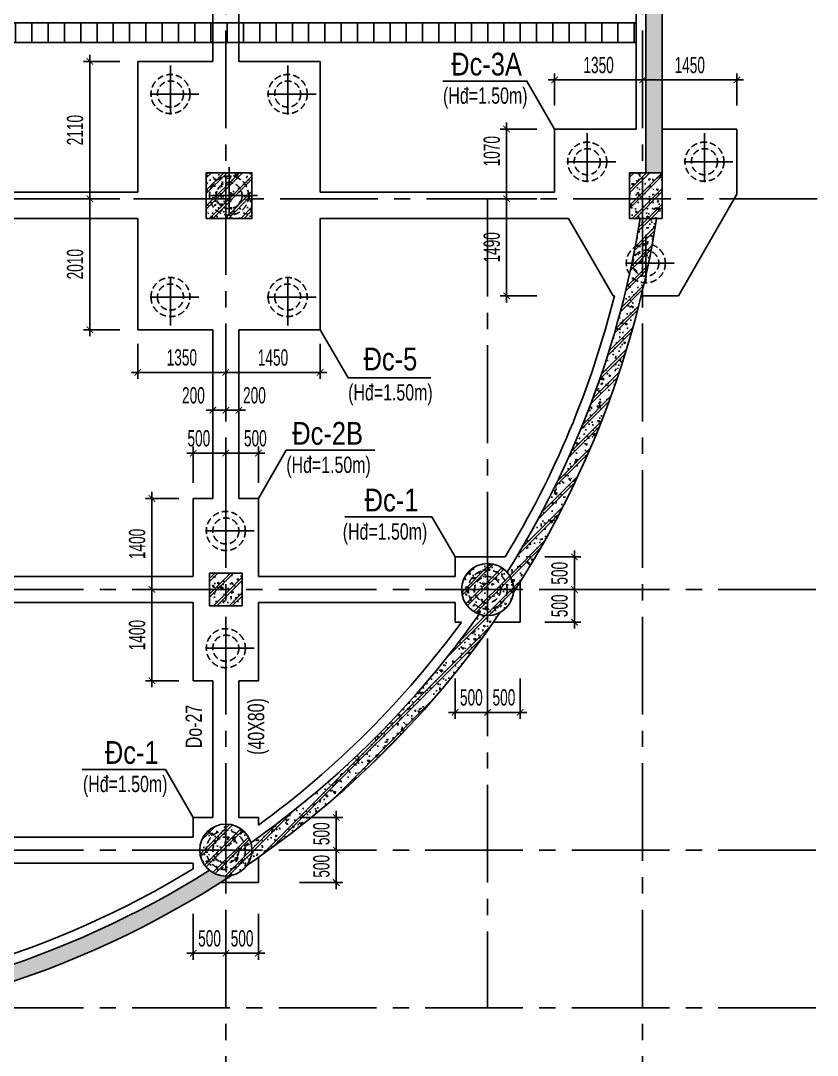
# Model space of a CAD drawing. Header units: millimetres. Extents: x 71 to 1853844, y -54216 to 5184.
# Drawn here: x 1822924 to 1835158, y -34313 to -18427 of the extents above; entities that cross this region are included whole.
import ezdxf
from ezdxf.enums import TextEntityAlignment as Align

# ---------------------------------------------------------------- set-up
doc = ezdxf.new("R2010")
doc.units = ezdxf.units.MM
doc.header["$LTSCALE"] = 1000
doc.header["$MEASUREMENT"] = 0
doc.header["$PDMODE"] = 3
doc.linetypes.add('CENTER2', pattern=[1.125, 0.75, -0.125, 0.125, -0.125])
doc.linetypes.add('HIDDEN', pattern=[0.375, 0.25, -0.125])
doc.layers.get('0').update_dxf_attribs({"linetype": 'CONTINUOUS'})
doc.layers.get('Defpoints').update_dxf_attribs({"linetype": 'CONTINUOUS'})
for name, color, linetype in [('CDC.01.AXIS', 160, 'CENTER2'), ('CDC.02.DIM', 1, 'CONTINUOUS'), ('CDC.03.BORDER', 3, 'CONTINUOUS'), ('CDC.04.HIDDEN', 8, 'HIDDEN'), ('CDC.06.TEXT', 2, 'CONTINUOUS'), ('CDC.09.COLUMN', 4, 'CONTINUOUS'), ('CDC.10.HATCH', 9, 'CONTINUOUS'), ('CDC.11.NOTE', 8, 'CONTINUOUS')]:
    doc.layers.add(name, color=color, linetype=linetype)
doc.layers.add('KCS_CHI', color=1, linetype='CONTINUOUS', lineweight=15)
doc.styles.add('ARIAL', font='arial.ttf', dxfattribs={"width": 0.6})
doc.dimstyles.new('100', dxfattribs={"dimscale": 100, "dimtxt": 2.5, "dimasz": 1, "dimexe": 1, "dimexo": 0, "dimgap": 1, "dimtad": 1, "dimdec": 0, "dimdsep": 46, "dimtxsty": 'ARIAL', "dimblk": 'ARCHTICK', "dimcen": 1, "dimdle": 1, "dimclrd": 1, "dimclre": 1, "dimclrt": 2, "dimadec": 0, "dimazin": 0, "dimtfac": 0.00072, "dimtdec": 0, "dimtix": 1, "dimtmove": 2, "dimatfit": 3, "dimldrblk": 'ARCHTICK', "dimfxl": 1, "dimtolj": 1, "dimarcsym": 0})
pattern_1 = [(140, (1206.07, 2432.2), (25.100854, 286.904073), [30, -330]), (85, (1206.07, 2432.2), (-300.876853, -55.500533), [24, -264]), (190.4514, (1208.16, 2456.1), (-275.775817, 231.403753), [25.496076, -280.456845]), (136.1842, (1126.07, 2432.2), (66.207606, 426.89642), [45, -495]), (186.6356, (1131.6, 2467.78), (-389.64715, 373.86508), [38.24412, -420.6852]), (81.1842, (1126.07, 2432.2), (-389.64744, 373.86478), [36, -396]), (111, (1146.07, 2472.2), (161.047556, 238.76282), [30, -330]), (316, (1146.07, 2472.2), (146.215924, 268.75285), [24, -264]), (161.4514, (1159.5, 2492.1), (-129.0122, 336.08905), [25.496076, -280.456845]), (157.5, (1206.07, 2432.2), (-117.749785, -62.3664733), [0, -260.8, 0, -268, 0, -265]), (94.5, (1206.07, 2432.2), (-152.041275, 113.34037), [0, -152.8, 0, -254.8, 0, -101]), (57.5, (1206.07, 2343), (9.021949, 213.5289745), [0, -100, 0, -312, 0, -414]), (47.5, (1206.07, 2303), (-40.041993, 233.274468), [0, -130, 0, -207.2, 0, -294]), (45, (1206.07, 2432.2), (-120.208153, 120.208153), []), (45, (1157.07, 2432.2), (-120.208153, 120.208153), [])]

# ---------------------------------------------------------------- blocks, each defined once
blk = doc.blocks.new('D600')
at = {"layer": 'CDC.01.AXIS'}
for p, q in [((2659919, 63050), (2659919, 62175)), ((2660356, 62612), (2659482, 62612))]:
    blk.add_line(p, q, dxfattribs=at)
at = {"layer": 'CDC.04.HIDDEN', "ltscale": 0.4}
for radius in [300, 200]:
    blk.add_circle((2659919, 62612), radius, dxfattribs=at)
blk = doc.blocks.new('_ARCHTICK')
at = {"color": 0, "linetype": 'ByBlock', "const_width": 0.15}
blk.add_lwpolyline([(-0.5, -0.5), (0.5, 0.5)], dxfattribs=at)
blk = doc.blocks.new('*D127')
at = {"layer": 'CDC.02.DIM', "color": 1, "lineweight": -2, "transparency": 16777216}
for p, q in [((1824724, -23389), (1824724, -23927)), ((1826074, -23389), (1826074, -23927)), ((1824624, -23827), (1826174, -23827))]:
    blk.add_line(p, q, dxfattribs=at)
at = {"layer": 'Defpoints', "color": 0, "transparency": 16777216}
for p in [(1824724, -23389), (1826074, -23389), (1826074, -23827)]:
    blk.add_point(p, dxfattribs=at)
at = {"layer": 'CDC.02.DIM', "color": 1, "lineweight": -2, "transparency": 16777216, "xscale": 100, "yscale": 100, "zscale": 100, "rotation": 180}
blk.add_blockref('_ARCHTICK', (1824724, -23827), dxfattribs=at)
at = {"layer": 'CDC.02.DIM', "color": 1, "lineweight": -2, "transparency": 16777216, "xscale": 100, "yscale": 100, "zscale": 100}
blk.add_blockref('_ARCHTICK', (1826074, -23827), dxfattribs=at)
at = {"layer": 'CDC.02.DIM', "color": 2, "transparency": 16777216, "insert": (1825399, -23599), "char_height": 250, "attachment_point": 5, "style": 'ARIAL'}
blk.add_mtext('\\A1;1350', dxfattribs=at)
blk = doc.blocks.new('*D128')
at = {"layer": 'CDC.02.DIM', "color": 1, "lineweight": -2, "transparency": 16777216}
for p, q in [((1826074, -23389), (1826074, -23927)), ((1827524, -23389), (1827524, -23927)), ((1825974, -23827), (1827624, -23827))]:
    blk.add_line(p, q, dxfattribs=at)
at = {"layer": 'Defpoints', "color": 0, "transparency": 16777216}
for p in [(1826074, -23389), (1827524, -23389), (1827524, -23827)]:
    blk.add_point(p, dxfattribs=at)
at = {"layer": 'CDC.02.DIM', "color": 1, "lineweight": -2, "transparency": 16777216, "xscale": 100, "yscale": 100, "zscale": 100, "rotation": 180}
blk.add_blockref('_ARCHTICK', (1826074, -23827), dxfattribs=at)
at = {"layer": 'CDC.02.DIM', "color": 1, "lineweight": -2, "transparency": 16777216, "xscale": 100, "yscale": 100, "zscale": 100}
blk.add_blockref('_ARCHTICK', (1827524, -23827), dxfattribs=at)
at = {"layer": 'CDC.02.DIM', "color": 2, "transparency": 16777216, "insert": (1826799, -23600), "char_height": 250, "attachment_point": 5, "style": 'ARIAL'}
blk.add_mtext('\\A1;1450', dxfattribs=at)
blk = doc.blocks.new('*D129')
at = {"layer": 'CDC.02.DIM', "color": 1, "lineweight": -2, "transparency": 16777216}
for p, q in [((1824448, -19052), (1823887, -19052)), ((1823987, -18952), (1823987, -21261)), ((1824448, -21161), (1823887, -21161))]:
    blk.add_line(p, q, dxfattribs=at)
at = {"layer": 'Defpoints', "color": 0, "transparency": 16777216}
for p in [(1824448, -19052), (1823987, -21161), (1824448, -21161)]:
    blk.add_point(p, dxfattribs=at)
at = {"layer": 'CDC.02.DIM', "color": 1, "lineweight": -2, "transparency": 16777216, "xscale": 100, "yscale": 100, "zscale": 100}
for p, rotation in [((1823987, -19052), 90), ((1823987, -21161), 270)]:
    blk.add_blockref('_ARCHTICK', p, dxfattribs=dict(at, rotation=rotation))
at = {"layer": 'CDC.02.DIM', "color": 2, "transparency": 16777216, "insert": (1823760, -20107), "char_height": 250, "attachment_point": 5, "rotation": 90, "style": 'ARIAL'}
blk.add_mtext('\\A1;2110', dxfattribs=at)
blk = doc.blocks.new('*D130')
at = {"layer": 'CDC.02.DIM', "color": 1, "lineweight": -2, "transparency": 16777216}
for p, q in [((1823987, -21061), (1823987, -23271)), ((1824448, -21161), (1823887, -21161)), ((1824448, -23171), (1823887, -23171))]:
    blk.add_line(p, q, dxfattribs=at)
at = {"layer": 'Defpoints', "color": 0, "transparency": 16777216}
for p in [(1824448, -21161), (1823987, -23171), (1824448, -23171)]:
    blk.add_point(p, dxfattribs=at)
at = {"layer": 'CDC.02.DIM', "color": 1, "lineweight": -2, "transparency": 16777216, "xscale": 100, "yscale": 100, "zscale": 100}
for p, rotation in [((1823987, -21161), 90), ((1823987, -23171), 270)]:
    blk.add_blockref('_ARCHTICK', p, dxfattribs=dict(at, rotation=rotation))
at = {"layer": 'CDC.02.DIM', "color": 2, "transparency": 16777216, "insert": (1823760, -22166), "char_height": 250, "attachment_point": 5, "rotation": 90, "style": 'ARIAL'}
blk.add_mtext('\\A1;2010', dxfattribs=at)
blk = doc.blocks.new('*D143')
at = {"layer": 'CDC.02.DIM', "color": 1, "lineweight": -2, "transparency": 16777216}
for p, q in [((1831024, -19336), (1832574, -19336)), ((1831124, -19729), (1831124, -19236)), ((1832474, -19729), (1832474, -19236))]:
    blk.add_line(p, q, dxfattribs=at)
at = {"layer": 'Defpoints', "color": 0, "transparency": 16777216}
for p in [(1832474, -19336), (1831124, -19729), (1832474, -19729)]:
    blk.add_point(p, dxfattribs=at)
at = {"layer": 'CDC.02.DIM', "color": 1, "lineweight": -2, "transparency": 16777216, "xscale": 100, "yscale": 100, "zscale": 100, "rotation": 180}
blk.add_blockref('_ARCHTICK', (1831124, -19336), dxfattribs=at)
at = {"layer": 'CDC.02.DIM', "color": 1, "lineweight": -2, "transparency": 16777216, "xscale": 100, "yscale": 100, "zscale": 100}
blk.add_blockref('_ARCHTICK', (1832474, -19336), dxfattribs=at)
at = {"layer": 'CDC.02.DIM', "color": 2, "transparency": 16777216, "insert": (1831799, -19109), "char_height": 250, "attachment_point": 5, "style": 'ARIAL'}
blk.add_mtext('\\A1;1350', dxfattribs=at)
blk = doc.blocks.new('*D144')
at = {"layer": 'CDC.02.DIM', "color": 1, "lineweight": -2, "transparency": 16777216}
for p, q in [((1832374, -19336), (1834024, -19336)), ((1832474, -19729), (1832474, -19236)), ((1833924, -19729), (1833924, -19236))]:
    blk.add_line(p, q, dxfattribs=at)
at = {"layer": 'Defpoints', "color": 0, "transparency": 16777216}
for p in [(1833924, -19336), (1832474, -19729), (1833924, -19729)]:
    blk.add_point(p, dxfattribs=at)
at = {"layer": 'CDC.02.DIM', "color": 1, "lineweight": -2, "transparency": 16777216, "xscale": 100, "yscale": 100, "zscale": 100, "rotation": 180}
blk.add_blockref('_ARCHTICK', (1832474, -19336), dxfattribs=at)
at = {"layer": 'CDC.02.DIM', "color": 1, "lineweight": -2, "transparency": 16777216, "xscale": 100, "yscale": 100, "zscale": 100}
blk.add_blockref('_ARCHTICK', (1833924, -19336), dxfattribs=at)
at = {"layer": 'CDC.02.DIM', "color": 2, "transparency": 16777216, "insert": (1833199, -19109), "char_height": 250, "attachment_point": 5, "style": 'ARIAL'}
blk.add_mtext('\\A1;1450', dxfattribs=at)
blk = doc.blocks.new('*D145')
at = {"layer": 'CDC.02.DIM', "color": 1, "lineweight": -2, "transparency": 16777216}
for p, q in [((1830387, -19991), (1830387, -21261)), ((1830848, -20091), (1830287, -20091)), ((1830848, -21161), (1830287, -21161))]:
    blk.add_line(p, q, dxfattribs=at)
at = {"layer": 'Defpoints', "color": 0, "transparency": 16777216}
for p in [(1830848, -20091), (1830387, -21161), (1830848, -21161)]:
    blk.add_point(p, dxfattribs=at)
at = {"layer": 'CDC.02.DIM', "color": 1, "lineweight": -2, "transparency": 16777216, "xscale": 100, "yscale": 100, "zscale": 100}
for p, rotation in [((1830387, -20091), 90), ((1830387, -21161), 270)]:
    blk.add_blockref('_ARCHTICK', p, dxfattribs=dict(at, rotation=rotation))
at = {"layer": 'CDC.02.DIM', "color": 2, "transparency": 16777216, "insert": (1830160, -20431), "char_height": 250, "attachment_point": 5, "rotation": 90, "style": 'ARIAL'}
blk.add_mtext('\\A1;1070', dxfattribs=at)
blk = doc.blocks.new('*D146')
at = {"layer": 'CDC.02.DIM', "color": 1, "lineweight": -2, "transparency": 16777216}
for p, q in [((1830387, -21061), (1830387, -22752)), ((1830848, -21161), (1830287, -21161)), ((1830848, -22652), (1830287, -22652))]:
    blk.add_line(p, q, dxfattribs=at)
at = {"layer": 'Defpoints', "color": 0, "transparency": 16777216}
for p in [(1830848, -21161), (1830387, -22652), (1830848, -22652)]:
    blk.add_point(p, dxfattribs=at)
at = {"layer": 'CDC.02.DIM', "color": 1, "lineweight": -2, "transparency": 16777216, "xscale": 100, "yscale": 100, "zscale": 100}
for p, rotation in [((1830387, -21161), 90), ((1830387, -22652), 270)]:
    blk.add_blockref('_ARCHTICK', p, dxfattribs=dict(at, rotation=rotation))
at = {"layer": 'CDC.02.DIM', "color": 2, "transparency": 16777216, "insert": (1830160, -21907), "char_height": 250, "attachment_point": 5, "rotation": 90, "style": 'ARIAL'}
blk.add_mtext('\\A1;1490', dxfattribs=at)
blk = doc.blocks.new('*D155')
at = {"layer": 'CDC.02.DIM', "color": 1, "lineweight": -2, "transparency": 16777216}
for p, q in [((1825474, -25067), (1826174, -25067)), ((1825574, -25523), (1825574, -24967)), ((1826074, -25523), (1826074, -24967))]:
    blk.add_line(p, q, dxfattribs=at)
at = {"layer": 'Defpoints', "color": 0, "transparency": 16777216}
for p in [(1826074, -25067), (1825574, -25523), (1826074, -25523)]:
    blk.add_point(p, dxfattribs=at)
at = {"layer": 'CDC.02.DIM', "color": 1, "lineweight": -2, "transparency": 16777216, "xscale": 100, "yscale": 100, "zscale": 100, "rotation": 180}
blk.add_blockref('_ARCHTICK', (1825574, -25067), dxfattribs=at)
at = {"layer": 'CDC.02.DIM', "color": 1, "lineweight": -2, "transparency": 16777216, "xscale": 100, "yscale": 100, "zscale": 100}
blk.add_blockref('_ARCHTICK', (1826074, -25067), dxfattribs=at)
at = {"layer": 'CDC.02.DIM', "color": 2, "transparency": 16777216, "insert": (1825660, -24840), "char_height": 250, "attachment_point": 5, "style": 'ARIAL'}
blk.add_mtext('\\A1;500', dxfattribs=at)
blk = doc.blocks.new('*D156')
at = {"layer": 'CDC.02.DIM', "color": 1, "lineweight": -2, "transparency": 16777216}
for p, q in [((1825974, -25067), (1826674, -25067)), ((1826074, -25523), (1826074, -24967)), ((1826574, -25523), (1826574, -24967))]:
    blk.add_line(p, q, dxfattribs=at)
at = {"layer": 'Defpoints', "color": 0, "transparency": 16777216}
for p in [(1826574, -25067), (1826074, -25523), (1826574, -25523)]:
    blk.add_point(p, dxfattribs=at)
at = {"layer": 'CDC.02.DIM', "color": 1, "lineweight": -2, "transparency": 16777216, "xscale": 100, "yscale": 100, "zscale": 100, "rotation": 180}
blk.add_blockref('_ARCHTICK', (1826074, -25067), dxfattribs=at)
at = {"layer": 'CDC.02.DIM', "color": 1, "lineweight": -2, "transparency": 16777216, "xscale": 100, "yscale": 100, "zscale": 100}
blk.add_blockref('_ARCHTICK', (1826574, -25067), dxfattribs=at)
at = {"layer": 'CDC.02.DIM', "color": 2, "transparency": 16777216, "insert": (1826528, -24840), "char_height": 250, "attachment_point": 5, "style": 'ARIAL'}
blk.add_mtext('\\A1;500', dxfattribs=at)
blk = doc.blocks.new('*D157')
at = {"layer": 'CDC.02.DIM', "color": 1, "lineweight": -2, "transparency": 16777216}
for p, q in [((1824940, -25661), (1824940, -27261)), ((1825352, -25761), (1824840, -25761)), ((1825352, -27161), (1824840, -27161))]:
    blk.add_line(p, q, dxfattribs=at)
at = {"layer": 'Defpoints', "color": 0, "transparency": 16777216}
for p in [(1825352, -25761), (1824940, -27161), (1825352, -27161)]:
    blk.add_point(p, dxfattribs=at)
at = {"layer": 'CDC.02.DIM', "color": 1, "lineweight": -2, "transparency": 16777216, "xscale": 100, "yscale": 100, "zscale": 100}
for p, rotation in [((1824940, -25761), 90), ((1824940, -27161), 270)]:
    blk.add_blockref('_ARCHTICK', p, dxfattribs=dict(at, rotation=rotation))
at = {"layer": 'CDC.02.DIM', "color": 2, "transparency": 16777216, "insert": (1824713, -26461), "char_height": 250, "attachment_point": 5, "rotation": 90, "style": 'ARIAL'}
blk.add_mtext('\\A1;1400', dxfattribs=at)
blk = doc.blocks.new('*D158')
at = {"layer": 'CDC.02.DIM', "color": 1, "lineweight": -2, "transparency": 16777216}
for p, q in [((1825352, -27161), (1824840, -27161)), ((1824940, -27061), (1824940, -28661)), ((1825352, -28561), (1824840, -28561))]:
    blk.add_line(p, q, dxfattribs=at)
at = {"layer": 'Defpoints', "color": 0, "transparency": 16777216}
for p in [(1825352, -27161), (1824940, -28561), (1825352, -28561)]:
    blk.add_point(p, dxfattribs=at)
at = {"layer": 'CDC.02.DIM', "color": 1, "lineweight": -2, "transparency": 16777216, "xscale": 100, "yscale": 100, "zscale": 100}
for p, rotation in [((1824940, -27161), 90), ((1824940, -28561), 270)]:
    blk.add_blockref('_ARCHTICK', p, dxfattribs=dict(at, rotation=rotation))
at = {"layer": 'CDC.02.DIM', "color": 2, "transparency": 16777216, "insert": (1824713, -27861), "char_height": 250, "attachment_point": 5, "rotation": 90, "style": 'ARIAL'}
blk.add_mtext('\\A1;1400', dxfattribs=at)
blk = doc.blocks.new('*D171')
at = {"layer": 'CDC.02.DIM', "color": 1, "lineweight": -2, "transparency": 16777216}
for p, q in [((1827770, -30661), (1827770, -30561)), ((1827207, -30661), (1827870, -30661)), ((1827770, -30661), (1827770, -31161)), ((1827207, -31161), (1827870, -31161)), ((1827770, -31161), (1827770, -31261))]:
    blk.add_line(p, q, dxfattribs=at)
at = {"layer": 'Defpoints', "color": 0, "transparency": 16777216}
for p in [(1827207, -30661), (1827207, -31161), (1827770, -31161)]:
    blk.add_point(p, dxfattribs=at)
at = {"layer": 'CDC.02.DIM', "color": 1, "lineweight": -2, "transparency": 16777216, "xscale": 100, "yscale": 100, "zscale": 100}
for p, rotation in [((1827770, -30661), 270), ((1827770, -31161), 90)]:
    blk.add_blockref('_ARCHTICK', p, dxfattribs=dict(at, rotation=rotation))
at = {"layer": 'CDC.02.DIM', "color": 2, "transparency": 16777216, "insert": (1827543, -30911), "char_height": 250, "attachment_point": 5, "rotation": 90, "style": 'ARIAL'}
blk.add_mtext('\\A1;500', dxfattribs=at)
blk = doc.blocks.new('*D172')
at = {"layer": 'CDC.02.DIM', "color": 1, "lineweight": -2, "transparency": 16777216}
for p, q in [((1827770, -31161), (1827770, -31061)), ((1827207, -31161), (1827870, -31161)), ((1827770, -31161), (1827770, -31661)), ((1827207, -31661), (1827870, -31661)), ((1827770, -31661), (1827770, -31761))]:
    blk.add_line(p, q, dxfattribs=at)
at = {"layer": 'Defpoints', "color": 0, "transparency": 16777216}
for p in [(1827207, -31161), (1827207, -31661), (1827770, -31661)]:
    blk.add_point(p, dxfattribs=at)
at = {"layer": 'CDC.02.DIM', "color": 1, "lineweight": -2, "transparency": 16777216, "xscale": 100, "yscale": 100, "zscale": 100}
for p, rotation in [((1827770, -31161), 270), ((1827770, -31661), 90)]:
    blk.add_blockref('_ARCHTICK', p, dxfattribs=dict(at, rotation=rotation))
at = {"layer": 'CDC.02.DIM', "color": 2, "transparency": 16777216, "insert": (1827543, -31411), "char_height": 250, "attachment_point": 5, "rotation": 90, "style": 'ARIAL'}
blk.add_mtext('\\A1;500', dxfattribs=at)
blk = doc.blocks.new('*D173')
at = {"layer": 'CDC.02.DIM', "color": 1, "lineweight": -2, "transparency": 16777216}
for p, q in [((1825574, -32142), (1825574, -32846)), ((1826074, -32142), (1826074, -32846)), ((1825574, -32746), (1825474, -32746)), ((1825574, -32746), (1826074, -32746)), ((1826074, -32746), (1826174, -32746))]:
    blk.add_line(p, q, dxfattribs=at)
at = {"layer": 'Defpoints', "color": 0, "transparency": 16777216}
for p in [(1825574, -32142), (1826074, -32142), (1826074, -32746)]:
    blk.add_point(p, dxfattribs=at)
at = {"layer": 'CDC.02.DIM', "color": 1, "lineweight": -2, "transparency": 16777216, "xscale": 100, "yscale": 100, "zscale": 100}
blk.add_blockref('_ARCHTICK', (1825574, -32746), dxfattribs=at)
at = {"layer": 'CDC.02.DIM', "color": 1, "lineweight": -2, "transparency": 16777216, "xscale": 100, "yscale": 100, "zscale": 100, "rotation": 180}
blk.add_blockref('_ARCHTICK', (1826074, -32746), dxfattribs=at)
at = {"layer": 'CDC.02.DIM', "color": 2, "transparency": 16777216, "insert": (1825824, -32519), "char_height": 250, "attachment_point": 5, "style": 'ARIAL'}
blk.add_mtext('\\A1;500', dxfattribs=at)
blk = doc.blocks.new('*D174')
at = {"layer": 'CDC.02.DIM', "color": 1, "lineweight": -2, "transparency": 16777216}
for p, q in [((1826074, -32142), (1826074, -32846)), ((1826574, -32142), (1826574, -32846)), ((1826074, -32746), (1825974, -32746)), ((1826074, -32746), (1826574, -32746)), ((1826574, -32746), (1826674, -32746))]:
    blk.add_line(p, q, dxfattribs=at)
at = {"layer": 'Defpoints', "color": 0, "transparency": 16777216}
for p in [(1826074, -32142), (1826574, -32142), (1826574, -32746)]:
    blk.add_point(p, dxfattribs=at)
at = {"layer": 'CDC.02.DIM', "color": 1, "lineweight": -2, "transparency": 16777216, "xscale": 100, "yscale": 100, "zscale": 100}
blk.add_blockref('_ARCHTICK', (1826074, -32746), dxfattribs=at)
at = {"layer": 'CDC.02.DIM', "color": 1, "lineweight": -2, "transparency": 16777216, "xscale": 100, "yscale": 100, "zscale": 100, "rotation": 180}
blk.add_blockref('_ARCHTICK', (1826574, -32746), dxfattribs=at)
at = {"layer": 'CDC.02.DIM', "color": 2, "transparency": 16777216, "insert": (1826324, -32519), "char_height": 250, "attachment_point": 5, "style": 'ARIAL'}
blk.add_mtext('\\A1;500', dxfattribs=at)
blk = doc.blocks.new('*D175')
at = {"layer": 'CDC.02.DIM', "color": 1, "lineweight": -2, "transparency": 16777216}
for p, q in [((1829595, -28527), (1829595, -29147)), ((1830095, -28527), (1830095, -29147)), ((1829595, -29047), (1829495, -29047)), ((1829595, -29047), (1830095, -29047)), ((1830095, -29047), (1830195, -29047))]:
    blk.add_line(p, q, dxfattribs=at)
at = {"layer": 'Defpoints', "color": 0, "transparency": 16777216}
for p in [(1829595, -28527), (1830095, -28527), (1830095, -29047)]:
    blk.add_point(p, dxfattribs=at)
at = {"layer": 'CDC.02.DIM', "color": 1, "lineweight": -2, "transparency": 16777216, "xscale": 100, "yscale": 100, "zscale": 100}
blk.add_blockref('_ARCHTICK', (1829595, -29047), dxfattribs=at)
at = {"layer": 'CDC.02.DIM', "color": 1, "lineweight": -2, "transparency": 16777216, "xscale": 100, "yscale": 100, "zscale": 100, "rotation": 180}
blk.add_blockref('_ARCHTICK', (1830095, -29047), dxfattribs=at)
at = {"layer": 'CDC.02.DIM', "color": 2, "transparency": 16777216, "insert": (1829845, -28819), "char_height": 250, "attachment_point": 5, "style": 'ARIAL'}
blk.add_mtext('\\A1;500', dxfattribs=at)
blk = doc.blocks.new('*D176')
at = {"layer": 'CDC.02.DIM', "color": 1, "lineweight": -2, "transparency": 16777216}
for p, q in [((1830095, -28527), (1830095, -29147)), ((1830595, -28527), (1830595, -29147)), ((1830095, -29047), (1829995, -29047)), ((1830095, -29047), (1830595, -29047)), ((1830595, -29047), (1830695, -29047))]:
    blk.add_line(p, q, dxfattribs=at)
at = {"layer": 'Defpoints', "color": 0, "transparency": 16777216}
for p in [(1830095, -28527), (1830595, -28527), (1830595, -29047)]:
    blk.add_point(p, dxfattribs=at)
at = {"layer": 'CDC.02.DIM', "color": 1, "lineweight": -2, "transparency": 16777216, "xscale": 100, "yscale": 100, "zscale": 100}
blk.add_blockref('_ARCHTICK', (1830095, -29047), dxfattribs=at)
at = {"layer": 'CDC.02.DIM', "color": 1, "lineweight": -2, "transparency": 16777216, "xscale": 100, "yscale": 100, "zscale": 100, "rotation": 180}
blk.add_blockref('_ARCHTICK', (1830595, -29047), dxfattribs=at)
at = {"layer": 'CDC.02.DIM', "color": 2, "transparency": 16777216, "insert": (1830345, -28819), "char_height": 250, "attachment_point": 5, "style": 'ARIAL'}
blk.add_mtext('\\A1;500', dxfattribs=at)
blk = doc.blocks.new('*D177')
at = {"layer": 'CDC.02.DIM', "color": 1, "lineweight": -2, "transparency": 16777216}
for p, q in [((1830971, -26661), (1831528, -26661)), ((1831428, -26661), (1831428, -26561)), ((1831428, -26661), (1831428, -27161)), ((1830971, -27161), (1831528, -27161)), ((1831428, -27161), (1831428, -27261))]:
    blk.add_line(p, q, dxfattribs=at)
at = {"layer": 'Defpoints', "color": 0, "transparency": 16777216}
for p in [(1830971, -26661), (1830971, -27161), (1831428, -27161)]:
    blk.add_point(p, dxfattribs=at)
at = {"layer": 'CDC.02.DIM', "color": 1, "lineweight": -2, "transparency": 16777216, "xscale": 100, "yscale": 100, "zscale": 100}
for p, rotation in [((1831428, -26661), 270), ((1831428, -27161), 90)]:
    blk.add_blockref('_ARCHTICK', p, dxfattribs=dict(at, rotation=rotation))
at = {"layer": 'CDC.02.DIM', "color": 2, "transparency": 16777216, "insert": (1831200, -26911), "char_height": 250, "attachment_point": 5, "rotation": 90, "style": 'ARIAL'}
blk.add_mtext('\\A1;500', dxfattribs=at)
blk = doc.blocks.new('*D178')
at = {"layer": 'CDC.02.DIM', "color": 1, "lineweight": -2, "transparency": 16777216}
for p, q in [((1830971, -27161), (1831528, -27161)), ((1831428, -27161), (1831428, -27061)), ((1831428, -27161), (1831428, -27661)), ((1830971, -27661), (1831528, -27661)), ((1831428, -27661), (1831428, -27761))]:
    blk.add_line(p, q, dxfattribs=at)
at = {"layer": 'Defpoints', "color": 0, "transparency": 16777216}
for p in [(1830971, -27161), (1830971, -27661), (1831428, -27661)]:
    blk.add_point(p, dxfattribs=at)
at = {"layer": 'CDC.02.DIM', "color": 1, "lineweight": -2, "transparency": 16777216, "xscale": 100, "yscale": 100, "zscale": 100}
for p, rotation in [((1831428, -27161), 270), ((1831428, -27661), 90)]:
    blk.add_blockref('_ARCHTICK', p, dxfattribs=dict(at, rotation=rotation))
at = {"layer": 'CDC.02.DIM', "color": 2, "transparency": 16777216, "insert": (1831200, -27411), "char_height": 250, "attachment_point": 5, "rotation": 90, "style": 'ARIAL'}
blk.add_mtext('\\A1;500', dxfattribs=at)
blk = doc.blocks.new('*D446')
at = {"layer": 'Defpoints', "color": 0, "transparency": 16777216}
for p in [(1825874, -24029), (1826074, -24029), (1826074, -24408)]:
    blk.add_point(p, dxfattribs=at)
at = {"layer": 'KCS_CHI', "color": 1, "lineweight": -2, "transparency": 16777216}
for p, q in [((1825874, -24029), (1825874, -24508)), ((1826074, -24029), (1826074, -24508)), ((1825774, -24408), (1826174, -24408))]:
    blk.add_line(p, q, dxfattribs=at)
at = {"layer": 'KCS_CHI', "color": 1, "lineweight": -2, "transparency": 16777216, "xscale": 100, "yscale": 100, "zscale": 100, "rotation": 180}
blk.add_blockref('_ARCHTICK', (1825874, -24408), dxfattribs=at)
at = {"layer": 'KCS_CHI', "color": 1, "lineweight": -2, "transparency": 16777216, "xscale": 100, "yscale": 100, "zscale": 100}
blk.add_blockref('_ARCHTICK', (1826074, -24408), dxfattribs=at)
at = {"layer": 'KCS_CHI', "color": 2, "transparency": 16777216, "insert": (1825577, -24180), "char_height": 250, "attachment_point": 5, "style": 'ARIAL'}
blk.add_mtext('\\A1;200', dxfattribs=at)
blk = doc.blocks.new('*D447')
at = {"layer": 'Defpoints', "color": 0, "transparency": 16777216}
for p in [(1826074, -24029), (1826274, -24031), (1826274, -24408)]:
    blk.add_point(p, dxfattribs=at)
at = {"layer": 'KCS_CHI', "color": 1, "lineweight": -2, "transparency": 16777216}
for p, q in [((1826074, -24029), (1826074, -24508)), ((1826274, -24031), (1826274, -24508)), ((1825974, -24408), (1826374, -24408))]:
    blk.add_line(p, q, dxfattribs=at)
at = {"layer": 'KCS_CHI', "color": 1, "lineweight": -2, "transparency": 16777216, "xscale": 100, "yscale": 100, "zscale": 100, "rotation": 180}
blk.add_blockref('_ARCHTICK', (1826074, -24408), dxfattribs=at)
at = {"layer": 'KCS_CHI', "color": 1, "lineweight": -2, "transparency": 16777216, "xscale": 100, "yscale": 100, "zscale": 100}
blk.add_blockref('_ARCHTICK', (1826274, -24408), dxfattribs=at)
at = {"layer": 'KCS_CHI', "color": 2, "transparency": 16777216, "insert": (1826514, -24180), "char_height": 250, "attachment_point": 5, "style": 'ARIAL'}
blk.add_mtext('\\A1;200', dxfattribs=at)

msp = doc.modelspace()

# ---------------------------------------------------------------- hatches: boundary and pattern name
at = {"layer": 'CDC.03.BORDER'}
h = msp.add_hatch(dxfattribs=at)
h.set_pattern_fill('ACAD_ISO08W100', color=256, scale=50, angle=90, style=0)
h.set_pattern_definition([(90, (-2903.93, 9402.2), (-250, 2e-14), [1200, -150, 300, -150])])
h.paths.add_polyline_path([(1832373.7, -18461.5), (1804824.3, -18461.5), (1804824.3, -18761.5), (1832373.7, -18761.5)])
at = {"layer": 'CDC.10.HATCH'}
h = msp.add_hatch(dxfattribs=at)
h.set_pattern_fill('1BETONG2-BOP', color=256, scale=40, angle=90, style=0, pattern_type=2)
h.set_pattern_definition(pattern_1)
h.paths.add_polyline_path([(1832773.7, -3561.5), (1832523.7, -3561.5), (1832523.7, -8861.5), (1832773.7, -8861.5)])
h.paths.add_polyline_path([(1832773.7, -9561.5), (1832523.7, -9561.5), (1832523.7, -14861.5), (1832773.7, -14861.5)])
h.paths.add_polyline_path([(1832773.7, -15561.5), (1832523.7, -15561.5), (1832523.7, -20761.6), (1832773.7, -20761.6)])
h = msp.add_hatch(dxfattribs=at)
h.set_pattern_fill('1BETONG2-BOP', color=256, scale=40, angle=90, style=0, pattern_type=2)
h.set_pattern_definition(pattern_1)
h.paths.add_polyline_path([(1825774.3, -20761.6), (1825774.3, -21461.6), (1826474.3, -21461.6), (1826474.3, -20761.6)])
h = msp.add_hatch(dxfattribs=at)
h.set_pattern_fill('1BETONG2-BOP', color=256, scale=40, angle=90, style=0, pattern_type=2)
h.set_pattern_definition(pattern_1)
h.paths.add_polyline_path([(1825774.3, -20761.6), (1825774.3, -21461.6), (1826474.3, -21461.6), (1826474.3, -20761.6)])
h = msp.add_hatch(dxfattribs=at)
h.set_pattern_fill('1BETONG2-BOP', color=256, scale=40, angle=90, style=0, pattern_type=2)
h.set_pattern_definition(pattern_1)
h.paths.add_polyline_path([(1832274.3, -21461.6), (1832774.3, -21461.6), (1832774.3, -20761.6), (1832274.3, -20761.6)])
h = msp.add_hatch(dxfattribs=at)
h.set_pattern_fill('1BETONG2-BOP', color=256, scale=40, angle=90, style=0, pattern_type=2)
h.set_pattern_definition(pattern_1)
h.paths.add_polyline_path([(1832274.3, -21461.6), (1832774.3, -21461.6), (1832774.3, -20761.6), (1832274.3, -20761.6)])
h = msp.add_hatch(dxfattribs=at)
h.set_pattern_fill('1BETONG2-BOP', color=256, scale=40, angle=90, style=0, pattern_type=2)
h.set_pattern_definition(pattern_1)
h.paths.add_polyline_path([(1832690.7, -21461.6), (1832437.5, -21461.6, -0.1008026), (1830393.7, -26896, -0.1834787), (1830494.6, -27161.5, -0.0284082), (1830492, -27206.8, 0.1050896)])
h = msp.add_hatch(dxfattribs=at)
h.set_pattern_fill('1BETONG2-BOP', color=256, scale=40, angle=90, style=0, pattern_type=2)
h.set_pattern_definition(pattern_1)
h.paths.add_polyline_path([(1829694.6, -27161.5, 1), (1830494.6, -27161.5, 1)])
h = msp.add_hatch(dxfattribs=at)
h.set_pattern_fill('1BETONG2-BOP', color=256, scale=40, angle=90, style=0, pattern_type=2)
h.set_pattern_definition(pattern_1)
h.paths.add_polyline_path([(1825824.3, -26911.5), (1825824.3, -27411.5), (1826324.3, -27411.5), (1826324.3, -26911.5)])
h = msp.add_hatch(dxfattribs=at)
h.set_pattern_fill('1BETONG2-BOP', color=256, scale=40, angle=90, style=0, pattern_type=2)
h.set_pattern_definition(pattern_1)
h.paths.add_polyline_path([(1825824.3, -26911.5), (1825824.3, -27411.5), (1826324.3, -27411.5), (1826324.3, -26911.5)])
h = msp.add_hatch(dxfattribs=at)
h.set_pattern_fill('1BETONG2-BOP', color=256, scale=40, angle=90, style=0, pattern_type=2)
h.set_pattern_definition(pattern_1)
h.paths.add_polyline_path([(1830289.8, -27510.6, -0.2129971), (1829965.1, -27540, -0.0858919), (1826458, -31048.5, -0.0717255), (1826474.3, -31161.5, -0.1547451), (1826401.2, -31392, 0.093649)])
h = msp.add_hatch(dxfattribs=at)
h.set_pattern_fill('1BETONG2-BOP', color=256, scale=40, angle=90, style=0, pattern_type=2)
h.set_pattern_definition(pattern_1)
h.paths.add_polyline_path([(1825674.3, -31161.5, 1), (1826474.3, -31161.5, 1)])
h = msp.add_hatch(dxfattribs=at)
h.set_pattern_fill('1BETONG2-BOP', color=256, scale=40, angle=90, style=0, pattern_type=2)
h.set_pattern_definition(pattern_1)
h.paths.add_polyline_path([(1826161.3, -31551.9, -0.2290124), (1825822.3, -31472.2, -0.1346752), (1818456.3, -33702.2, -0.2286194), (1818219.3, -33956.5, 0.1430799)])

# ---------------------------------------------------------------- linework, layer by layer
at = {"layer": 'CDC.01.AXIS', "ltscale": 2}
for p, q in [((1826074.3, -578.6), (1826074.3, -35145.9)), ((1826074.3, -578.6), (1826074.3, -35145.9)), ((1832474.3, -578.6), (1832474.3, -35145.9)), ((1832474.3, -578.6), (1832474.3, -35145.9)), ((1835157.8, -21161.5), (1776902.9, -21161.5)), ((1835157.8, -21161.5), (1776902.9, -21161.5)), ((1830094.6, -21161.5), (1830094.6, -33583.7)), ((1835137.4, -27161.5), (1776865, -27161.5)), ((1835137.4, -27161.5), (1776865, -27161.5)), ((1835137.4, -31161.5), (1776730.9, -31161.5)), ((1835137.4, -31161.5), (1776730.9, -31161.5)), ((1835137.4, -33583.7), (1776730.9, -33583.7)), ((1835137.4, -33583.7), (1776730.9, -33583.7))]:
    msp.add_line(p, q, dxfattribs=at)
at = {"layer": 'CDC.03.BORDER'}
for p, q in [((1832373.7, -20092), (1832373.7, -16750.7)), ((1832773.7, -20092), (1832773.7, -16750.7)), ((1825874.3, -17611.5), (1825874.3, -19051.8)), ((1826274.3, -17611.5), (1826274.3, -19051.8)), ((1804824.3, -18461.5), (1832373.7, -18461.5)), ((1832373.7, -18761.5), (1832373.7, -18461.5)), ((1804824.3, -18761.5), (1832373.7, -18761.5)), ((1824724.3, -19051.8), (1825874.3, -19051.8)), ((1824724.3, -19051.8), (1824724.3, -21061.6)), ((1826274.3, -19051.8), (1827524.3, -19051.8)), ((1827524.3, -19051.8), (1827524.3, -21061.6)), ((1831124.3, -20092), (1832373.7, -20092)), ((1831124.3, -20092), (1831124.3, -21061.6)), ((1832773.7, -20092), (1833924.3, -20092)), ((1833924.3, -20092), (1833924.3, -21092)), ((1819424.3, -21061.6), (1824724.3, -21061.6)), ((1827524.3, -21061.6), (1831124.3, -21061.6)), ((1833924.3, -21092), (1833024.3, -22650.9)), ((1819424.3, -21461.6), (1824724.3, -21461.6)), ((1824724.3, -21461.6), (1824724.3, -23171.5)), ((1827524.3, -21461.6), (1831337.6, -21461.6)), ((1827524.3, -21461.6), (1827524.3, -23171.5)), ((1831337.6, -21461.6), (1832024.3, -22650.9)), ((1832024.3, -22650.9), (1832041.3, -22650.9)), ((1832453.2, -22650.9), (1833024.3, -22650.9)), ((1824724.3, -23171.5), (1825874.3, -23171.5)), ((1825874.3, -23171.5), (1825874.3, -25761.5)), ((1826274.3, -23171.5), (1826274.3, -25761.5)), ((1826274.3, -23171.5), (1827524.3, -23171.5)), ((1825574.3, -25761.5), (1825874.3, -25761.5)), ((1825574.3, -26961.5), (1825574.3, -25761.5)), ((1826274.3, -25761.5), (1826574.3, -25761.5)), ((1826574.3, -26961.5), (1826574.3, -25761.5)), ((1829594.6, -26661.5), (1829594.6, -26961.5)), ((1829594.6, -26661.5), (1830362.5, -26661.5)), ((1818574.3, -26961.5), (1825574.3, -26961.5)), ((1826574.3, -26961.5), (1829594.6, -26961.5)), ((1830594.6, -27661.5), (1830594.6, -27046.3)), ((1818574.3, -27361.5), (1825574.3, -27361.5)), ((1825574.3, -28561.5), (1825574.3, -27361.5)), ((1826574.3, -28561.5), (1826574.3, -27361.5)), ((1826574.3, -27361.5), (1829594.6, -27361.5)), ((1829594.6, -27361.5), (1829594.6, -27661.5)), ((1829594.6, -27661.5), (1829693.2, -27661.5)), ((1830185.3, -27661.5), (1830594.6, -27661.5)), ((1825574.3, -28561.5), (1825874.3, -28561.5)), ((1825874.3, -28561.5), (1825874.3, -30661.5)), ((1826274.3, -28561.5), (1826274.3, -30661.5)), ((1826274.3, -28561.5), (1826574.3, -28561.5)), ((1825574.3, -30661.5), (1825574.3, -30961.5)), ((1825574.3, -30661.5), (1825874.3, -30661.5)), ((1826274.3, -30661.5), (1826574.3, -30661.5)), ((1826574.3, -30780.3), (1826574.3, -30661.5)), ((1818274.3, -30961.5), (1825574.3, -30961.5)), ((1826574.3, -31661.5), (1826574.3, -31272.3)), ((1818274.3, -31361.5), (1825574.3, -31361.5)), ((1825574.3, -31361.5), (1825574.3, -31449.5)), ((1825990.8, -31661.5), (1826574.3, -31661.5))]:
    msp.add_line(p, q, dxfattribs=at)
for radius, start, end in [(14795.7, 327.05985, 351.05654), (14395.7, 328.60136, 345.97239), (14795.7, 304.24636, 325.64673), (14395.7, 306.18629, 323.81073), (14395.7, 271.98803, 301.39582), (14795.7, 270.55933, 303.12977)]:
    msp.add_arc((1818074.9, -19161.5), radius, start, end, dxfattribs=at)
at = {"layer": 'CDC.09.COLUMN'}
for p, q in [((1832773.7, -2861.6), (1832773.7, -20761.6)), ((1832523.7, -15561.5), (1832523.7, -20761.6))]:
    msp.add_line(p, q, dxfattribs=at)
at = {"layer": 'CDC.09.COLUMN', "ltscale": 2000}
for points in [[(1825774.3, -21461.6), (1825774.3, -20761.6), (1826474.3, -20761.6), (1826474.3, -21461.6)], [(1825774.3, -21461.6), (1825774.3, -20761.6), (1826474.3, -20761.6), (1826474.3, -21461.6)], [(1825774.3, -21461.6), (1825774.3, -20761.6), (1826474.3, -20761.6), (1826474.3, -21461.6)], [(1825774.3, -21461.6), (1825774.3, -20761.6), (1826474.3, -20761.6), (1826474.3, -21461.6)], [(1832274.3, -21461.6), (1832274.3, -20761.6), (1832774.3, -20761.6), (1832774.3, -21461.6)], [(1832274.3, -21461.6), (1832274.3, -20761.6), (1832774.3, -20761.6), (1832774.3, -21461.6)], [(1832274.3, -21461.6), (1832274.3, -20761.6), (1832774.3, -20761.6), (1832774.3, -21461.6)], [(1832274.3, -21461.6), (1832274.3, -20761.6), (1832774.3, -20761.6), (1832774.3, -21461.6)], [(1825824.3, -27411.5), (1825824.3, -26911.5), (1826324.3, -26911.5), (1826324.3, -27411.5)], [(1825824.3, -27411.5), (1825824.3, -26911.5), (1826324.3, -26911.5), (1826324.3, -27411.5)], [(1825824.3, -27411.5), (1825824.3, -26911.5), (1826324.3, -26911.5), (1826324.3, -27411.5)], [(1825824.3, -27411.5), (1825824.3, -26911.5), (1826324.3, -26911.5), (1826324.3, -27411.5)]]:
    msp.add_lwpolyline(points, close=True, dxfattribs=at)
for centre in [(1830094.6, -27161.5), (1826074.3, -31161.5)]:
    msp.add_circle(centre, 400, dxfattribs=at)
at = {"layer": 'CDC.09.COLUMN'}
for start, end in [(327.87705, 350.90153), (305.19275, 324.82953), (271.50269, 302.18339)]:
    msp.add_arc((1818074.9, -19161.5), 14545.7, start, end, dxfattribs=at)
at = {"layer": 'CDC.11.NOTE'}
for points in [[(1829407.6, -19353.3), (1830697.8, -19353.3), (1831124.3, -20092)], [(1829222.5, -23910.1), (1827950.7, -23910.1), (1827524.3, -23171.5)], [(1828362, -25022.8), (1827000.7, -25022.8), (1826574.3, -25761.5)], [(1827900.9, -26047.1), (1829239.8, -26047.1), (1829594.6, -26661.5)], [(1823868, -29922.8), (1825147.8, -29922.8), (1825574.3, -30661.5)]]:
    msp.add_lwpolyline(points, dxfattribs=at)

# ---------------------------------------------------------------- block references
at = {"layer": 'CDC.03.BORDER'}
for p in [(-834694.6, -82165.2), (-832894.6, -82165.2), (-828294.6, -83204.4), (-826494.6, -83204.4), (-833794.6, -83724), (-827394.6, -84763.2), (-833844.6, -88873.9), (-829824.3, -89773.9), (-833844.6, -90673.9), (-833844.6, -93773.9)]:
    msp.add_blockref('D600', p, dxfattribs=at)
at = {"layer": 'CDC.03.BORDER', "xscale": -1, "rotation": 180}
for p in [(-834694.6, 39941.9), (-832894.6, 39941.9)]:
    msp.add_blockref('D600', p, dxfattribs=at)

# ---------------------------------------------------------------- texts
at = {"layer": 'CDC.06.TEXT', "style": 'ARIAL'}
for s, height, width, p in [('Đc-3A', 350, 0.8, (1830078.3, -19093.3)), ('(Hđ=1.50m)', 250, 0.7, (1830058.8, -19576.6)), ('Đc-5', 350, 0.8, (1828601.5, -23621.6)), ('(Hđ=1.50m)', 250, 0.7, (1828601.9, -24133.4)), ('Đc-2B', 350, 0.8, (1827638.1, -24762.7)), ('(Hđ=1.50m)', 250, 0.7, (1827651.9, -25246.1)), ('Đc-1', 350, 0.8, (1828619, -25787)), ('(Hđ=1.50m)', 250, 0.7, (1828518.7, -26270.3)), ('Đc-1', 350, 0.8, (1824630, -29662.7)), ('(Hđ=1.50m)', 250, 0.7, (1824529.4, -30146.1))]:
    msp.add_text(s, height=height, dxfattribs=dict(at, width=width)).set_placement(p, align=Align.MIDDLE_CENTER)
at = {"layer": 'CDC.06.TEXT', "style": 'ARIAL', "width": 0.7}
for s, p in [('(40X80)', (1826538.7, -29264.3)), ('Do-27', (1825581.3, -29264.3))]:
    msp.add_text(s, height=250, rotation=90, dxfattribs=at).set_placement(p, align=Align.MIDDLE_CENTER)

# ---------------------------------------------------------------- dimensions: what is measured, and where the dimension line sits
at = {"layer": 'CDC.02.DIM'}
for base, p1, p2, picture, middle in [((1823987.2, -21161.5), (1824448.1, -19051.8), (1824448.1, -21161.5), '*D129', (1823759.5, -20106.6)), ((1823987.2, -23171.5), (1824448.1, -21161.5), (1824448.1, -23171.5), '*D130', (1823759.5, -22166.5)), ((1830387.2, -22651.9), (1830848.1, -21161.5), (1830848.1, -22651.9), '*D146', (1830159.5, -21906.7)), ((1824940.4, -27161.5), (1825352.2, -25761.5), (1825352.2, -27161.5), '*D157', (1824712.8, -26461.5)), ((1831427.6, -27161.5), (1830970.9, -26661.5), (1830970.9, -27161.5), '*D177', (1831200, -26911.5)), ((1824940.4, -28561.5), (1825352.2, -27161.5), (1825352.2, -28561.5), '*D158', (1824712.8, -27861.5)), ((1831427.6, -27661.5), (1830970.9, -27161.5), (1830970.9, -27661.5), '*D178', (1831200, -27411.5)), ((1827770.3, -31161.5), (1827207.3, -30661.5), (1827207.3, -31161.5), '*D171', (1827542.6, -30911.5)), ((1827770.3, -31661.5), (1827207.3, -31161.5), (1827207.3, -31661.5), '*D172', (1827542.6, -31411.5))]:
    dim = msp.add_linear_dim(base=base, p1=p1, p2=p2, angle=90, dimstyle='100', dxfattribs=at)
    dim.commit()
    dim.dimension.update_dxf_attribs({"geometry": picture, "text_midpoint": middle})
for base, p1, p2, picture, middle in [((1832474.3, -19336.3), (1831124.3, -19729), (1832474.3, -19729), '*D143', (1831799.3, -19108.6)), ((1833924.3, -19336.3), (1832474.3, -19729), (1833924.3, -19729), '*D144', (1833199.3, -19108.7)), ((1826074.3, -23827.2), (1824724.3, -23388.9), (1826074.3, -23388.9), '*D127', (1825399.3, -23599.5)), ((1827524.3, -23827.2), (1826074.3, -23388.9), (1827524.3, -23388.9), '*D128', (1826799.3, -23599.5)), ((1830094.6, -29046.9), (1829594.6, -28527.3), (1830094.6, -28527.3), '*D175', (1829844.6, -28819.3)), ((1830594.6, -29046.9), (1830094.6, -28527.3), (1830594.6, -28527.3), '*D176', (1830344.6, -28819.3)), ((1826074.3, -32746.2), (1825574.3, -32142), (1826074.3, -32142), '*D173', (1825824.3, -32518.5)), ((1826574.3, -32746.2), (1826074.3, -32142), (1826574.3, -32142), '*D174', (1826324.3, -32518.5))]:
    dim = msp.add_linear_dim(base=base, p1=p1, p2=p2, dimstyle='100', dxfattribs=at)
    dim.commit()
    dim.dimension.update_dxf_attribs({"geometry": picture, "text_midpoint": middle})
dim = msp.add_linear_dim(base=(1830387.1533, -21161.4895), p1=(1830848.1416, -20091.0074), p2=(1830848.1416, -21161.4895), angle=90, dimstyle='100', dxfattribs=at)
dim.commit()
dim.dimension.update_dxf_attribs({"geometry": '*D145', "text_midpoint": (1830159.5101, -20431.1475), "dimtype": 160})
for base, p1, p2, picture, middle in [((1826074.3, -25067.2), (1825574.3, -25522.8), (1826074.3, -25522.8), '*D155', (1825659.9, -24839.5)), ((1826574.3, -25067.2), (1826074.3, -25522.8), (1826574.3, -25522.8), '*D156', (1826528, -24839.5))]:
    dim = msp.add_linear_dim(base=base, p1=p1, p2=p2, dimstyle='100', dxfattribs=at)
    dim.commit()
    dim.dimension.update_dxf_attribs({"geometry": picture, "text_midpoint": middle, "dimtype": 160})
at = {"layer": 'KCS_CHI'}
for base, p1, p2, picture, middle in [((1826074.3, -24407.7), (1825874.3, -24029.2), (1826074.3, -24029.2), '*D446', (1825577.2, -24180)), ((1826274.3, -24407.7), (1826074.3, -24029.2), (1826274.3, -24030.8), '*D447', (1826514.1, -24180.1))]:
    dim = msp.add_linear_dim(base=base, p1=p1, p2=p2, dimstyle='100', dxfattribs=at)
    dim.commit()
    dim.dimension.update_dxf_attribs({"geometry": picture, "text_midpoint": middle, "dimtype": 160})

doc.saveas('drawing.dxf')
